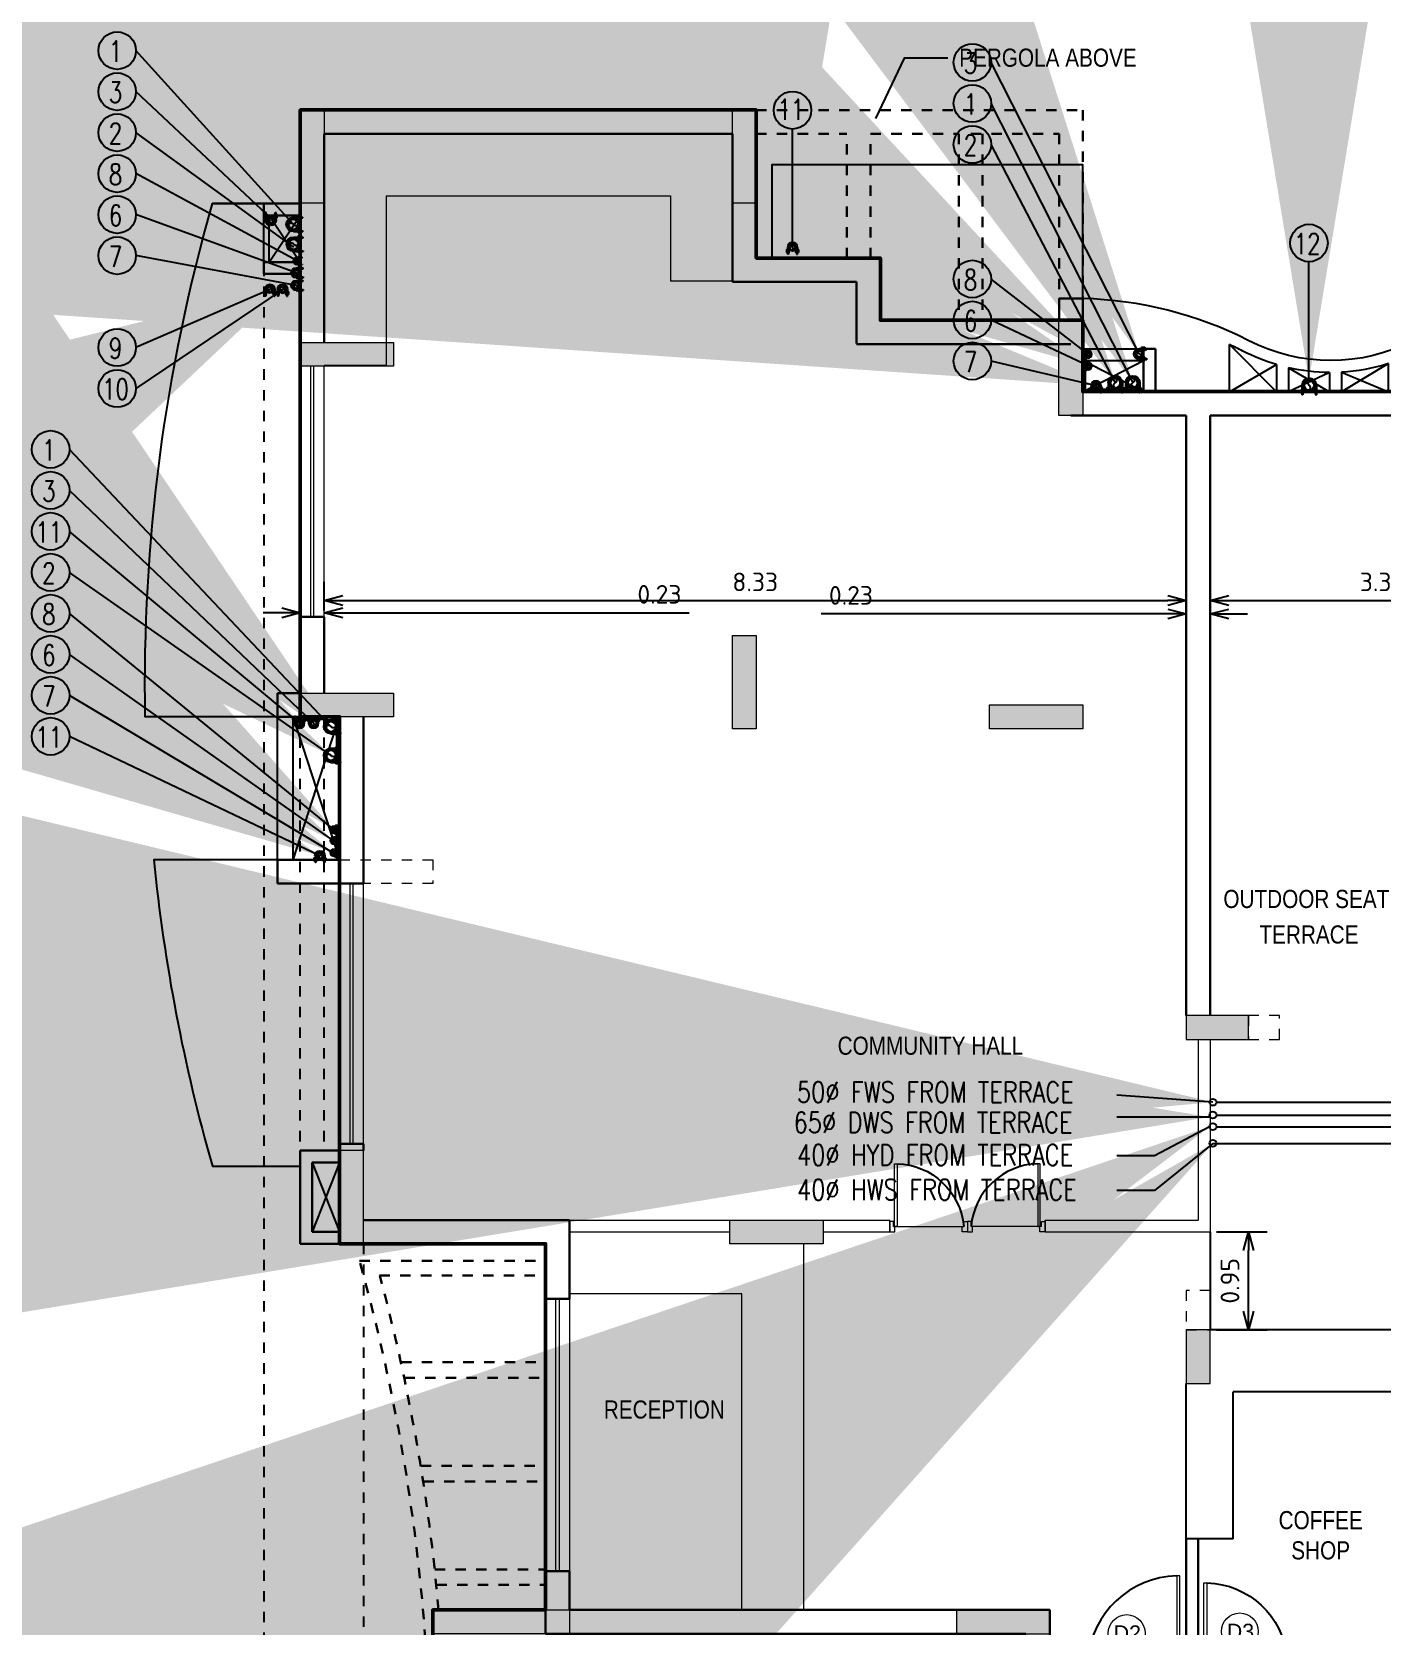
# Model space of a CAD drawing. Header units: inches. Extents: x 0 to 429, y 0 to 185.
# Drawn here: x 279.67 to 292.7, y 118.07 to 133.46 of the extents above; entities that cross this region are included whole.
import ezdxf
from ezdxf.enums import TextEntityAlignment as Align

# ---------------------------------------------------------------- set-up
doc = ezdxf.new("R2010")
doc.units = ezdxf.units.IN
doc.header["$MEASUREMENT"] = 0
doc.linetypes.add('Xr-4BHK-A-B-Tenth Floor-Sub$0$HIDDEN', pattern=[0.375, 0.25, -0.125])
doc.layers.get('DEFPOINTS').update_dxf_attribs({"lineweight": 18})
for name, color, linetype, lineweight in [('FLOOR09', 7, 'Continuous', 50), ('XR-4BHK-A-B-TENTH SUB$0$COL', 1, 'Continuous', 0), ('XR-4BHK-A-B-TENTH SUB$0$COL BELOW', 3, 'Xr-4BHK-A-B-Tenth Floor-Sub$0$HIDDEN', 0), ('XR-4BHK-A-B-TENTH SUB$0$COL HATCH', 9, 'Continuous', 0), ('XR-4BHK-A-B-TENTH SUB$0$DIMENTION', 38, 'Continuous', 25), ('XR-4BHK-A-B-TENTH SUB$0$DOOR', 34, 'Continuous', 20), ('XR-4BHK-A-B-TENTH SUB$0$PERGOLA ABOVE', 6, 'Xr-4BHK-A-B-Tenth Floor-Sub$0$HIDDEN', 30), ('XR-4BHK-A-B-TENTH SUB$0$RRL', 11, 'Continuous', 20), ('XR-4BHK-A-B-TENTH SUB$0$WALL', 7, 'Continuous', 30), ('XR-4BHK-A-B-TENTH SUB$0$WIN', 4, 'Continuous', 9), ('XR-4BHK-A-B-TENTH SUB$0$WINDOW', 4, 'Continuous', 15), ('XR-4BHK-A-B-TENTHSUB$0$A-FURN', 26, 'Continuous', 13)]:
    doc.layers.add(name, color=color, linetype=linetype, lineweight=lineweight)
for name, color, linetype in [('XR-4BHK-A-B-TENTH SUB$0$A-_SLABSTEP_E-', 8, 'Continuous'), ('XR-4BHK-A-B-TENTH SUB$0$BALCONY', 6, 'Continuous'), ('XR-4BHK-A-B-TENTH SUB$0$ELE', 4, 'Continuous'), ('XR-4BHK-A-B-TENTH SUB$0$LINE ABOVE', 20, 'Xr-4BHK-A-B-Tenth Floor-Sub$0$HIDDEN')]:
    doc.layers.add(name, color=color, linetype=linetype)
doc.styles.add('Sanvi Common', font='isocpeur.ttf')
doc.styles.add('Xr-4BHK-A-B-Tenth Floor-Sub$0$$0$DIM', font='arial.ttf', dxfattribs={"height": 4})
doc.styles.add('Xr-4BHK-A-B-Tenth Floor-Sub$0$$1$Standard', font='arial.ttf')
doc.styles.add('Xr-4BHK-A-B-Tenth Floor-Sub$0$AUDIT_D_080506184754-0', font='romans.shx')
doc.styles.add('Xr-4BHK-A-B-Tenth Floor-Sub$0$ROMANS', font='romans.shx')
doc.styles.add('Xr-4BHK-A-B-Tenth Floor-Sub$0$Standard', font='ARIALN.TTF')
doc.dimstyles.new('Sanvi Common', dxfattribs={"dimtxt": 0.18, "dimasz": 0.18, "dimexe": 0.18, "dimexo": 0.0625, "dimgap": 0.09, "dimtad": 1, "dimzin": 0, "dimdsep": 46, "dimtxsty": 'Sanvi Common', "dimblk": 'OPEN30', "dimcen": 0.09, "dimclrd": 68, "dimclre": 68, "dimclrt": 40, "dimadec": 0, "dimazin": 0, "dimtfac": 1, "dimtofl": 0, "dimtmove": 0, "dimatfit": 3, "dimldrblk": 'OPEN30', "dimfxl": 1, "dimtolj": 1, "dimtzin": 0, "dimarcsym": 0})
doc.dimstyles.new('Xr-4BHK-A-B-Tenth Floor-Sub$0$DIM 75', dxfattribs={"dimtxt": 75, "dimasz": 75, "dimexe": 0.18, "dimexo": 0.0625, "dimgap": 0.09, "dimtad": 0, "dimtih": 1, "dimtoh": 1, "dimdec": 0, "dimzin": 0, "dimdsep": 46, "dimtxsty": 'Xr-4BHK-A-B-Tenth Floor-Sub$0$Standard', "dimcen": 0.09, "dimclrd": 256, "dimclre": 256, "dimclrt": 256, "dimadec": 0, "dimazin": 0, "dimtfac": 1, "dimtdec": 0, "dimtofl": 0, "dimtmove": 0, "dimatfit": 3, "dimfxl": 1, "dimtolj": 1, "dimtzin": 0, "dimarcsym": 0})

# ---------------------------------------------------------------- blocks, each defined once
blk = doc.blocks.new('Xr-4BHK-A-B-Tenth Floor-Sub$0$core typ')
at = {"layer": 'XR-4BHK-A-B-TENTH SUB$0$COL HATCH'}
h = blk.add_hatch(color=256, dxfattribs=at)
h.dxf.hatch_style = 1
h.paths.add_polyline_path([(-16400, 9030), (-15080, 9030), (-15080, 8800), (-16400, 8800)])
at = {"layer": 'XR-4BHK-A-B-TENTH SUB$0$COL'}
blk.add_lwpolyline([(-16400, 9030), (-15080, 9030), (-15080, 8800), (-16400, 8800)], close=True, dxfattribs=at)
at = {"layer": 'XR-4BHK-A-B-TENTH SUB$0$LINE ABOVE'}
for p, q in [((-18030, -7689), (-18030, 21932)), ((-17071, 12565), (-17071, 1735))]:
    blk.add_line(p, q, dxfattribs=at)
at = {"layer": 'XR-4BHK-A-B-TENTH SUB$0$PERGOLA ABOVE', "linetype": 'Xr-4BHK-A-B-Tenth Floor-Sub$0$HIDDEN'}
for p, q in [((-17107, 12400), (-15307, 12400)), ((-16914, 12260), (-15310, 12260)), ((-16705, 11421), (-15307, 11421)), ((-16673, 11271), (-15307, 11271)), ((-16515, 10421), (-15307, 10421)), ((-16491, 10271), (-15307, 10271)), ((-16380, 9421), (-15307, 9421)), ((-16365, 9271), (-15307, 9271))]:
    blk.add_line(p, q, dxfattribs=at)
for radius, start, end in [(18683, 359.2416, 15.5636), (18833, 5.0034, 14.9944)]:
    blk.add_arc((-35105, 7388), radius, start, end, dxfattribs=at)
blk = doc.blocks.new('Xr-4BHK-A-B-Tenth Floor-Sub$0$door1')
at = {"layer": 'XR-4BHK-A-B-TENTH SUB$0$A-_SLABSTEP_E-', "ltscale": 1000}
blk.add_arc((4969893, -5517193), 664, 181.487, 264.9535, dxfattribs=at)
at = {"layer": 'XR-4BHK-A-B-TENTH SUB$0$DOOR', "ltscale": 1000}
blk.add_line((4969837, -5517175), (4969837, -5517855), dxfattribs=at)
for points in [[(4969837, -5517175), (4969787, -5517175), (4969787, -5517140), (4969888, -5517140), (4969888, -5517190), (4969837, -5517190)], [(4969837, -5517855), (4969788, -5517855), (4969788, -5517890), (4969888, -5517890), (4969888, -5517840), (4969837, -5517840)]]:
    blk.add_lwpolyline(points, dxfattribs=at)
blk.add_lwpolyline([(4969837, -5517186), (4969229, -5517186), (4969229, -5517210), (4969837, -5517210)], close=True, dxfattribs=at)
blk = doc.blocks.new('Xr-4BHK-A-B-Tenth Floor-Sub$0$unit1')
at = {"layer": 'XR-4BHK-A-B-TENTH SUB$0$COL HATCH'}
h = blk.add_hatch(color=256, dxfattribs=at)
h.dxf.hatch_style = 1
h.paths.add_polyline_path([(-11635, 15035), (-11405, 15035), (-11405, 14135), (-11635, 14135)])
h = blk.add_hatch(color=256, dxfattribs=at)
h.dxf.hatch_style = 1
h.paths.add_polyline_path([(-7460, 15035), (-7230, 15035), (-7230, 14135), (-7460, 14135)])
h = blk.add_hatch(color=256, dxfattribs=at)
h.dxf.hatch_style = 1
h.paths.add_polyline_path([(-4306, 13005), (-4076, 13005), (-4076, 12085), (-4306, 12085)])
for points in [[(-11635, 12790), (-10735, 12790), (-10735, 12560), (-11635, 12560)], [(490, 12315), (720, 12315), (720, 11415), (490, 11415)], [(-7460, 9961), (-7230, 9961), (-7230, 9060), (-7460, 9060)], [(-11635, 9405), (-10735, 9405), (-10735, 9175), (-11635, 9175)], [(-4976, 9290), (-4075, 9290), (-4075, 9060), (-4976, 9060)], [(-3075, 6060), (-2475, 6060), (-2475, 6290), (-3075, 6290)], [(-7485, 4315), (-6585, 4315), (-6585, 4085), (-7485, 4085)]]:
    blk.add_hatch(color=256, dxfattribs=at).paths.add_polyline_path(points)
h = blk.add_hatch(color=256, dxfattribs=at)
h.dxf.hatch_style = 1
h.paths.add_polyline_path([(-11255, 4085), (-11025, 4085), (-11025, 4985), (-11255, 4985)])
h = blk.add_hatch(color=256, dxfattribs=at)
h.dxf.hatch_style = 1
h.paths.add_polyline_path([(-3075, 2735), (-2845, 2735), (-2845, 3255), (-3075, 3255)])
h = blk.add_hatch(color=256, dxfattribs=at)
h.dxf.hatch_style = 1
h.paths.add_polyline_path([(-5296, 320), (-4395, 320), (-4395, 550), (-5296, 550)])
h = blk.add_hatch(color=256, dxfattribs=at)
h.dxf.hatch_style = 1
h.paths.add_polyline_path([(-901, 0), (0, 0), (0, 230), (-901, 230)])
for p, q in [((415, 1555), (415, 595)), ((300, 1325), (300, 595))]:
    blk.add_line(p, q)
at = {"layer": 'XR-4BHK-A-B-TENTH SUB$0$BALCONY'}
blk.add_line((-11986, 14132), (-12484, 14132), dxfattribs=at)
at = {"layer": 'XR-4BHK-A-B-TENTH SUB$0$BALCONY', "ltscale": 1000}
for p, q in [((720, 2650), (720, 595)), ((415, 1405), (720, 1405))]:
    blk.add_line(p, q, dxfattribs=at)
for points in [[(-4075, 13215), (-4076, 14505), (-7081, 14505), (-7081, 13605)], [(720, 7870), (1320, 7870), (1320, 10360), (720, 10360)]]:
    blk.add_lwpolyline(points, dxfattribs=at)
at = {"layer": 'XR-4BHK-A-B-TENTH SUB$0$BALCONY'}
for points in [[(-11855, 9175), (-13133, 9175, -0.074265), (-12484, 14132), (-11986, 14132)], [(-11855, 7795), (-13051, 7795, 0.044618), (-12484, 4835), (-11635, 4835)]]:
    blk.add_lwpolyline(points, format="xyb", dxfattribs=at)
at = {"layer": 'XR-4BHK-A-B-TENTH SUB$0$COL'}
for points in [[(-11635, 15035), (-11405, 15035), (-11405, 14135), (-11635, 14135)], [(-7460, 15035), (-7230, 15035), (-7230, 14135), (-7460, 14135)], [(-4306, 13005), (-4076, 13005), (-4076, 12085), (-4306, 12085)], [(-11635, 12790), (-10735, 12790), (-10735, 12560), (-11635, 12560)], [(-11635, 9405), (-10735, 9405), (-10735, 9175), (-11635, 9175)], [(-3075, 6060), (-2475, 6060), (-2475, 6290), (-3075, 6290)], [(-11255, 4085), (-11025, 4085), (-11025, 4985), (-11255, 4985)], [(-3075, 2735), (-2845, 2735), (-2845, 3255), (-3075, 3255)], [(-5296, 320), (-4395, 320), (-4395, 550), (-5296, 550)], [(-901, 0), (0, 0), (0, 230), (-901, 230)]]:
    blk.add_lwpolyline(points, close=True, dxfattribs=at)
at = {"layer": 'XR-4BHK-A-B-TENTH SUB$0$COL', "ltscale": 0.4}
for points in [[(490, 12315), (720, 12315), (720, 11415), (490, 11415)], [(-7460, 9961), (-7230, 9961), (-7230, 9060), (-7460, 9060)], [(-4976, 9290), (-4075, 9290), (-4075, 9060), (-4976, 9060)], [(-7485, 4315), (-6585, 4315), (-6585, 4085), (-7485, 4085)]]:
    blk.add_lwpolyline(points, close=True, dxfattribs=at)
at = {"layer": 'XR-4BHK-A-B-TENTH SUB$0$COL BELOW', "ltscale": 0.4}
for points in [[(-180, 10540), (720, 10540), (720, 10310), (-180, 10310)], [(-2175, 6290), (-2475, 6290), (-2475, 6060), (-2175, 6060)], [(490, 5389), (720, 5389), (720, 6290), (490, 6290)], [(720, 3925), (490, 3925), (490, 3025), (720, 3025)], [(-3075, 3255), (-2845, 3255), (-2845, 3635), (-3075, 3635)]]:
    blk.add_lwpolyline(points, close=True, dxfattribs=at)
blk.add_lwpolyline([(-11255, 7565), (-11255, 7795), (-10355, 7795), (-10355, 7565), (-11255, 7565)], dxfattribs=at)
at = {"layer": 'XR-4BHK-A-B-TENTH SUB$0$DOOR'}
for p, q in [((-10805, 14205), (-8060, 14205)), ((-10805, 14205), (-10805, 12571)), ((-8060, 14205), (-8060, 13381)), ((-7457, 13381), (-8060, 13381)), ((-11405, 12571), (-10805, 12571))]:
    blk.add_line(p, q, dxfattribs=at)
at = {"layer": 'XR-4BHK-A-B-TENTH SUB$0$ELE'}
for p, q in [((-11986, 13567), (-11986, 14017)), ((-11936, 13567), (-11936, 14017)), ((-11936, 13567), (-11636, 14017)), ((-11936, 14017), (-11636, 13567)), ((-4075, 12730), (-3488, 12730)), ((-2658, 12315), (-2658, 12770)), ((-2203, 12315), (-2658, 12770)), ((17, 12685), (605, 12685)), ((-4075, 12615), (-3488, 12615)), ((-3488, 12315), (-4075, 12615)), ((-4075, 12315), (-3488, 12615)), ((-2658, 12315), (-2203, 12577)), ((-2203, 12577), (-2203, 12315)), ((-2088, 12546), (-2088, 12315)), ((-2088, 12546), (-1692, 12315)), ((-1692, 12500), (-2088, 12315)), ((-1692, 12500), (-1692, 12315)), ((-1123, 12586), (-1577, 12315)), ((-1577, 12503), (-1577, 12315)), ((-1577, 12503), (-1123, 12315)), ((-1123, 12315), (-1123, 12586)), ((17, 12615), (605, 12615)), ((605, 12315), (17, 12615)), ((17, 12315), (605, 12615)), ((490, 11415), (490, 7525)), ((720, 11415), (720, 7755)), ((-11855, 7795), (-11855, 9175)), ((-11705, 7795), (-11255, 9175)), ((-11705, 7795), (-11705, 9175)), ((-11705, 9170), (-11255, 7795)), ((1320, 7755), (720, 7755)), ((1320, 6060), (1320, 7755)), ((1090, 7525), (490, 7525)), ((1090, 6290), (1090, 7525)), ((490, 6290), (490, 3255)), ((490, 6290), (1090, 6290)), ((1320, 6060), (720, 6060)), ((720, 6060), (720, 2650)), ((-11255, 4870), (-11520, 4200)), ((-11520, 4870), (-11255, 4200)), ((-2845, 4200), (-2845, 3255)), ((-1030, 3255), (-2845, 3255)), ((490, 3255), (-800, 3255)), ((-110, 3025), (-800, 3025)), ((-110, 3025), (-110, 2650)), ((5, 3025), (5, 2650)), ((569, 2725), (5, 3025)), ((570, 3025), (5, 2725)), ((570, 3025), (5, 3025)), ((570, 3025), (570, 2650)), ((-3075, 1235), (-3075, 2735)), ((-1030, 2655), (-2622, 2655)), ((-2622, 1235), (-2622, 2655)), ((5, 2650), (-110, 2650)), ((569, 2725), (5, 2725)), ((570, 2650), (5, 2650)), ((570, 2650), (720, 2650)), ((-2622, 1235), (-3075, 1235)), ((262, 595), (0, 1325)), ((300, 1325), (1, 595))]:
    blk.add_line(p, q, dxfattribs=at)
for points in [[(720, 12685), (720, 13215, 0.111051), (-879, 12811, -0.244497), (-2477, 12811, 0.111051), (-4075, 13215, -74.791831)], [(-2203, 12577, -0.047733), (-2530, 12708, 0.009749), (-2658, 12770)], [(-1692, 12500, -0.054211), (-2088, 12546)], [(-1123, 12586, -0.06273), (-1577, 12503, -0.06273)]]:
    blk.add_lwpolyline(points, format="xyb", dxfattribs=at)
at = {"layer": 'XR-4BHK-A-B-TENTH SUB$0$LINE ABOVE'}
for p, q in [((-11638, 9175), (-11638, 4985)), ((-11408, 9175), (-11408, 4985))]:
    blk.add_line(p, q, dxfattribs=at)
at = {"layer": 'XR-4BHK-A-B-TENTH SUB$0$PERGOLA ABOVE'}
for p, q in [((-6355, 13605), (-6355, 14805)), ((-6125, 13605), (-6125, 14805)), ((-5273, 14805), (-5273, 13005)), ((-5043, 14805), (-5043, 13005))]:
    blk.add_line(p, q, dxfattribs=at)
for points in [[(-7230, 15035), (-4075, 15035), (-4075, 13005)], [(-7230, 14805), (-6355, 14805)], [(-6125, 14805), (-5273, 14805)], [(-5158, 14805), (-4305, 14805), (-4305, 13005)]]:
    blk.add_lwpolyline(points, dxfattribs=at)
at = {"layer": 'XR-4BHK-A-B-TENTH SUB$0$RRL'}
blk.add_line((-1030, 1325), (-1030, 230), dxfattribs=at)
at = {"layer": 'XR-4BHK-A-B-TENTH SUB$0$WALL'}
for p, q in [((-11635, 15035), (-11636, 13567)), ((-7460, 15035), (-11635, 15035)), ((-7230, 15035), (-7230, 13605)), ((-7460, 14805), (-11405, 14805)), ((-11405, 14805), (-11405, 12790)), ((-7460, 14805), (-7460, 13375)), ((-11636, 14132), (-11986, 14132)), ((-11986, 14017), (-11986, 14132)), ((-11636, 14017), (-11986, 14017)), ((-11636, 13567), (-11986, 13567)), ((-11986, 13567), (-11986, 13452)), ((-6030, 13605), (-7230, 13605)), ((-6030, 13005), (-6030, 13605)), ((-11636, 13452), (-11986, 13452)), ((-11636, 12790), (-11636, 13452)), ((-6260, 13375), (-7460, 13375)), ((-6260, 12780), (-6260, 13375)), ((-4190, 13005), (-6030, 13005)), ((-4075, 12315), (-4075, 13005)), ((-11635, 12675), (-11635, 12790)), ((-4190, 12775), (-6260, 12775)), ((-3488, 12315), (-3488, 12730)), ((-3488, 12730), (-3373, 12730)), ((-3373, 12315), (-3373, 12730)), ((-98, 12315), (-98, 12685)), ((17, 12685), (-98, 12685)), ((17, 12315), (17, 12685)), ((605, 12315), (605, 12685)), ((605, 12685), (720, 12685)), ((720, 12315), (720, 12685)), ((-4075, 12315), (-3488, 12315)), ((-3373, 12315), (-2845, 12315)), ((-2845, 12315), (-98, 12315)), ((605, 12315), (17, 12315)), ((-4190, 12085), (-3075, 12085)), ((-3075, 6290), (-3075, 12085)), ((-2845, 6290), (-2845, 12085)), ((490, 12085), (-2845, 12085)), ((-11405, 10140), (-11635, 10140)), ((-11635, 10140), (-11635, 9405)), ((-11405, 10140), (-11405, 9405)), ((-11855, 9175), (-11855, 9405)), ((-11855, 9405), (-11635, 9405)), ((-11635, 9175), (-11855, 9175)), ((-11255, 7795), (-11255, 9175)), ((-11855, 7795), (-11855, 7565)), ((-11635, 4985), (-11635, 4085)), ((-11255, 4985), (-11635, 4985)), ((-11025, 5050), (-11255, 5050)), ((-11255, 5050), (-11255, 4985)), ((-11025, 4985), (-11025, 5050)), ((-11520, 4870), (-11520, 4200)), ((-11255, 4870), (-11520, 4870)), ((-11255, 4530), (-11255, 4240)), ((-9035, 4315), (-11025, 4315)), ((-9035, 4315), (-9035, 3555)), ((-11255, 4200), (-11520, 4200)), ((-9035, 4200), (-9035, 4200)), ((-11255, 4085), (-11635, 4085)), ((-11255, 4125), (-11255, 4085)), ((-9265, 4085), (-11255, 4085)), ((-9265, 4085), (-9265, 3555)), ((-9265, 3555), (-9035, 3555)), ((-1030, 3255), (-1030, 1325)), ((-800, 3255), (-1030, 3255)), ((-800, 3255), (-800, 1555)), ((-230, 1555), (-800, 1555)), ((415, 1555), (-230, 1555)), ((-3075, 0), (-3075, 1235)), ((-2960, 0), (-2960, 1235)), ((-1030, 1325), (-230, 1325)), ((-230, 1325), (-230, 230)), ((300, 1325), (0, 1325)), ((0, 1325), (0, 595)), ((-9265, 925), (-9035, 925)), ((-9265, 925), (-9265, 320)), ((-9035, 925), (-9035, 550)), ((-4395, 550), (-9035, 550)), ((-4395, 550), (-4395, 230)), ((-4625, 320), (-9265, 320)), ((-4395, 230), (-4075, 230)), ((-4075, 230), (-4075, 0)), ((-230, 230), (-2060, 230)), ((-2060, 230), (-2060, 0)), ((-4395, 0), (-4075, 0)), ((0, 0), (-2060, 0)), ((-2960, 0), (-3075, 0))]:
    blk.add_line(p, q, dxfattribs=at)
for points in [[(-4076, 13005), (-4075, 13215), (-4305, 13215), (-4305, 13005)], [(-11855, 7565), (-11025, 7565), (-11025, 9175)], [(-11855, 7795), (-11255, 7795)]]:
    blk.add_lwpolyline(points, dxfattribs=at)
at = {"layer": 'XR-4BHK-A-B-TENTH SUB$0$WIN'}
for p, q in [((-11535, 12560), (-11535, 10140)), ((-11505, 10140), (-11505, 12560)), ((-11155, 7565), (-11155, 5050)), ((-11125, 5050), (-11125, 7565)), ((-9165, 925), (-9165, 3555)), ((-9135, 3555), (-9135, 925))]:
    blk.add_line(p, q, dxfattribs=at)
at = {"layer": 'XR-4BHK-A-B-TENTH SUB$0$WINDOW'}
for p, q in [((-11635, 12675), (-11635, 10140)), ((-11405, 10140), (-11405, 12560)), ((-11255, 5050), (-11255, 7565)), ((-11025, 5050), (-11025, 7565)), ((-2960, 6060), (-2960, 4315)), ((-2845, 6060), (-2845, 4200)), ((-9035, 4315), (-7485, 4315)), ((-7387, 4315), (-6633, 4315)), ((-6585, 4315), (-5940, 4315)), ((-5940, 4200), (-5940, 4315)), ((-4440, 4200), (-4440, 4315)), ((-4440, 4315), (-2960, 4315)), ((-9035, 4200), (-7485, 4200)), ((-6585, 4200), (-5940, 4200)), ((-4440, 4200), (-2845, 4200)), ((-9265, 925), (-9265, 3555)), ((-9035, 3555), (-9035, 925))]:
    blk.add_line(p, q, dxfattribs=at)
at = {"layer": 'XR-4BHK-A-B-TENTHSUB$0$A-FURN', "ltscale": 0.5}
for p, q in [((-9035, 4315), (-7072, 4315)), ((-6769, 561), (-6769, 4085)), ((-7369, 3602), (-9032, 3602)), ((-7369, 561), (-7369, 3602))]:
    blk.add_line(p, q, dxfattribs=at)
at = {"layer": 'XR-4BHK-A-B-TENTH SUB$0$DIMENTION', "color": 0, "extrusion": (0, 0, -1), "zscale": -0.9999999975640417, "rotation": 270}
blk.add_blockref('Xr-4BHK-A-B-Tenth Floor-Sub$0$door1', (5523080, 4974088), dxfattribs=at)
at = {"layer": 'XR-4BHK-A-B-TENTH SUB$0$DIMENTION', "color": 0, "extrusion": (0, 0, -1), "xscale": -1, "zscale": -1, "rotation": 90}
blk.add_blockref('Xr-4BHK-A-B-Tenth Floor-Sub$0$door1', (-5512700, 4974088), dxfattribs=at)
at = {"layer": 'XR-4BHK-A-B-TENTH SUB$0$DIMENTION', "color": 0, "xscale": 1.333330264868441, "yscale": 1.333330264868441, "zscale": 1.333330264868441, "rotation": 270}
blk.add_blockref('Xr-4BHK-A-B-Tenth Floor-Sub$0$door1', (7353095, 6626502), dxfattribs=at)
at = {"layer": 'XR-4BHK-A-B-TENTH SUB$0$DIMENTION', "color": 0, "extrusion": (0, 0, -1), "xscale": 1.199999998323619, "yscale": 1.199999998323619, "zscale": -1.199999998323619, "rotation": 270}
blk.add_blockref('Xr-4BHK-A-B-Tenth Floor-Sub$0$door1', (6623528, 5963886), dxfattribs=at)
blk = doc.blocks.new('Xr-4BHK-A-B-Tenth Floor-Sub$0$$0$DOOR NO')
at = {"lineweight": 0}
blk.add_circle((0, 0), 10, dxfattribs=at)
at = {"style": 'Xr-4BHK-A-B-Tenth Floor-Sub$0$$0$DIM'}
blk.add_attdef('X1', text='', height=9, dxfattribs=at).set_placement((0, 0), align=Align.MIDDLE_CENTER)
blk = doc.blocks.new('_Open30')
at = {"color": 0, "linetype": 'ByBlock', "lineweight": -2}
for p, q in [((-1, 0.268), (0, 0)), ((0, 0), (-1, -0.268)), ((0, 0), (-1, 0))]:
    blk.add_line(p, q, dxfattribs=at)
blk = doc.blocks.new('*D414')
at = {"color": 68, "lineweight": -2, "transparency": 16777216}
for p, q in [((291.111, 121.869), (291.601, 121.869)), ((291.421, 121.104), (291.421, 121.689)), ((291.111, 120.924), (291.601, 120.924))]:
    blk.add_line(p, q, dxfattribs=at)
at = {"layer": 'DEFPOINTS', "color": 0, "transparency": 16777216}
for p in [(291.049, 121.869), (291.421, 121.869), (291.049, 120.924)]:
    blk.add_point(p, dxfattribs=at)
at = {"color": 68, "lineweight": -2, "transparency": 16777216, "xscale": 0.18, "yscale": 0.18, "zscale": 0.18}
for p, rotation in [((291.421, 121.869), 90), ((291.421, 120.924), 270)]:
    blk.add_blockref('_Open30', p, dxfattribs=dict(at, rotation=rotation))
at = {"color": 40, "transparency": 16777216, "insert": (291.241, 121.397), "char_height": 0.18, "attachment_point": 5, "rotation": 90, "style": 'Sanvi Common'}
blk.add_mtext('\\A1;0.95', dxfattribs=at)
blk = doc.blocks.new('*D415')
at = {"color": 68, "lineweight": -2, "transparency": 16777216}
for p, q in [((282.259, 127.872), (282.259, 128.027)), ((282.489, 127.872), (282.489, 128.027)), ((282.079, 127.847), (281.899, 127.847)), ((282.669, 127.847), (286.017, 127.847))]:
    blk.add_line(p, q, dxfattribs=at)
at = {"layer": 'DEFPOINTS', "color": 0, "transparency": 16777216}
for p in [(282.259, 127.809), (282.489, 127.847), (282.489, 127.809)]:
    blk.add_point(p, dxfattribs=at)
at = {"color": 68, "lineweight": -2, "transparency": 16777216, "xscale": 0.18, "yscale": 0.18, "zscale": 0.18}
blk.add_blockref('_Open30', (282.259, 127.847), dxfattribs=at)
at = {"color": 68, "lineweight": -2, "transparency": 16777216, "xscale": 0.18, "yscale": 0.18, "zscale": 0.18, "rotation": 180}
blk.add_blockref('_Open30', (282.489, 127.847), dxfattribs=at)
at = {"color": 40, "transparency": 16777216, "insert": (285.729, 128.027), "char_height": 0.18, "attachment_point": 5, "style": 'Sanvi Common'}
blk.add_mtext('\\A1;0.23', dxfattribs=at)
blk = doc.blocks.new('*D416')
at = {"color": 68, "lineweight": -2, "transparency": 16777216}
for p, q in [((282.489, 127.872), (282.489, 128.147)), ((290.819, 128.029), (290.819, 128.147)), ((282.669, 127.967), (290.639, 127.967))]:
    blk.add_line(p, q, dxfattribs=at)
at = {"layer": 'DEFPOINTS', "color": 0, "transparency": 16777216}
for p in [(290.819, 127.967), (290.819, 127.967), (282.489, 127.809)]:
    blk.add_point(p, dxfattribs=at)
at = {"color": 68, "lineweight": -2, "transparency": 16777216, "xscale": 0.18, "yscale": 0.18, "zscale": 0.18, "rotation": 180}
blk.add_blockref('_Open30', (282.489, 127.967), dxfattribs=at)
at = {"color": 68, "lineweight": -2, "transparency": 16777216, "xscale": 0.18, "yscale": 0.18, "zscale": 0.18}
blk.add_blockref('_Open30', (290.819, 127.967), dxfattribs=at)
at = {"color": 40, "transparency": 16777216, "insert": (286.654, 128.147), "char_height": 0.18, "attachment_point": 5, "style": 'Sanvi Common'}
blk.add_mtext('\\A1;8.33', dxfattribs=at)
blk = doc.blocks.new('*D417')
at = {"color": 68, "lineweight": -2, "transparency": 16777216}
for p, q in [((290.819, 127.904), (290.819, 127.657)), ((291.049, 127.904), (291.049, 127.657)), ((290.639, 127.837), (287.291, 127.837)), ((291.229, 127.837), (291.409, 127.837))]:
    blk.add_line(p, q, dxfattribs=at)
at = {"layer": 'DEFPOINTS', "color": 0, "transparency": 16777216}
for p in [(290.819, 127.967), (291.049, 127.967), (291.049, 127.837)]:
    blk.add_point(p, dxfattribs=at)
at = {"color": 68, "lineweight": -2, "transparency": 16777216, "xscale": 0.18, "yscale": 0.18, "zscale": 0.18}
blk.add_blockref('_Open30', (290.819, 127.837), dxfattribs=at)
at = {"color": 68, "lineweight": -2, "transparency": 16777216, "xscale": 0.18, "yscale": 0.18, "zscale": 0.18, "rotation": 180}
blk.add_blockref('_Open30', (291.049, 127.837), dxfattribs=at)
at = {"color": 40, "transparency": 16777216, "insert": (287.579, 128.017), "char_height": 0.18, "attachment_point": 5, "style": 'Sanvi Common'}
blk.add_mtext('\\A1;0.23', dxfattribs=at)
blk = doc.blocks.new('*D418')
at = {"color": 68, "lineweight": -2, "transparency": 16777216}
for p, q in [((291.049, 128.029), (291.049, 128.147)), ((291.229, 127.967), (294.204, 127.967)), ((294.384, 127.904), (294.384, 127.787))]:
    blk.add_line(p, q, dxfattribs=at)
at = {"layer": 'DEFPOINTS', "color": 0, "transparency": 16777216}
for p in [(291.049, 127.967), (294.384, 127.967), (294.384, 127.967)]:
    blk.add_point(p, dxfattribs=at)
at = {"color": 68, "lineweight": -2, "transparency": 16777216, "xscale": 0.18, "yscale": 0.18, "zscale": 0.18, "rotation": 180}
blk.add_blockref('_Open30', (291.049, 127.967), dxfattribs=at)
at = {"color": 68, "lineweight": -2, "transparency": 16777216, "xscale": 0.18, "yscale": 0.18, "zscale": 0.18}
blk.add_blockref('_Open30', (294.384, 127.967), dxfattribs=at)
at = {"color": 40, "transparency": 16777216, "insert": (292.716, 128.147), "char_height": 0.18, "attachment_point": 5, "style": 'Sanvi Common'}
blk.add_mtext('\\A1;3.34', dxfattribs=at)
blk = doc.blocks.new('Xr-4BHK-A-B-Tenth Floor-Sub$0$CI50')
at = {"color": 1, "ltscale": 100}
for p, q in [((-53, 2), (-53, 13)), ((-48, 35), (-48, 13)), ((-48, 2), (-48, -2)), ((-40, 35), (-40, 13)), ((-40, 2), (-40, -2)), ((-35, 2), (-35, 13)), ((35, 2), (35, 13)), ((40, 35), (40, 13)), ((40, 2), (40, -2)), ((48, 35), (48, 13)), ((48, 2), (48, -2)), ((53, 2), (53, 13)), ((-53, -13), (-53, -2)), ((-48, -13), (-48, -31)), ((-48, -15), (-48, -31)), ((-40, -31), (-48, -31)), ((-40, -13), (-40, -31)), ((-40, -15), (-40, -31)), ((-35, -13), (-35, -2)), ((35, -13), (35, -2)), ((40, -13), (40, -31)), ((40, -15), (40, -31)), ((40, -31), (48, -31)), ((48, -13), (48, -31)), ((48, -15), (48, -31)), ((53, -13), (53, -2))]:
    blk.add_line(p, q, dxfattribs=at)
at = {"color": 1, "ltscale": 100, "elevation": 0}
for points in [[(-58, 2), (-31, 2), (-31, 13), (-58, 13)], [(58, 2), (31, 2), (31, 13), (58, 13)], [(-58, -13), (-31, -13), (-31, -2), (-58, -2)], [(58, -13), (31, -13), (31, -2), (58, -2)]]:
    blk.add_lwpolyline(points, close=True, dxfattribs=at)
at = {"ltscale": 100}
for radius in [35, 25]:
    blk.add_circle((0, 35), radius, dxfattribs=at)
at = {"color": 1, "ltscale": 100}
for radius, start in [(48.3, 0), (40.3, 360)]:
    blk.add_arc((0, 35), radius, start, 180, dxfattribs=at)
at = {"ltscale": 100}
for centre, start, end in [((7, 47), 119.0199, 240.9801), ((-7, 22), 299.0199, 60.9801)]:
    blk.add_arc(centre, 14.3, start, end, dxfattribs=at)
blk = doc.blocks.new('Xr-4BHK-A-B-Tenth Floor-Sub$0$CI100')
at = {"color": 1, "ltscale": 100}
for p, q in [((-79, 0), (-79, 11)), ((-74, 61), (-74, 11)), ((-66, 61), (-66, 11)), ((-61, 0), (-61, 11)), ((61, 0), (61, 11)), ((66, 61), (66, 11)), ((74, 61), (74, 11)), ((79, 0), (79, 11)), ((-79, -15), (-79, -4)), ((-74, 0), (-74, -4)), ((-74, -15), (-74, -37)), ((-74, -17), (-74, -37)), ((-66, -37), (-74, -37)), ((-66, 0), (-66, -4)), ((-66, -15), (-66, -37)), ((-66, -17), (-66, -37)), ((-61, -15), (-61, -4)), ((61, -15), (61, -4)), ((66, 0), (66, -4)), ((66, -15), (66, -37)), ((66, -17), (66, -37)), ((66, -37), (74, -37)), ((74, 0), (74, -4)), ((74, -15), (74, -37)), ((74, -17), (74, -37)), ((79, -15), (79, -4))]:
    blk.add_line(p, q, dxfattribs=at)
for points in [[(-85, 0), (-55, 0), (-55, 11), (-85, 11)], [(85, 0), (55, 0), (55, 11), (85, 11)], [(-85, -15), (-55, -15), (-55, -4), (-85, -4)], [(85, -15), (55, -15), (55, -4), (85, -4)]]:
    blk.add_lwpolyline(points, close=True, dxfattribs=at)
at = {"ltscale": 100}
for radius in [60.7, 50]:
    blk.add_circle((0, 61), radius, dxfattribs=at)
at = {"color": 1, "ltscale": 100}
for radius in [74, 66]:
    blk.add_arc((0, 61), radius, 0, 180, dxfattribs=at)
at = {"ltscale": 100}
for centre, start, end in [((14, 86), 119.0199, 240.9801), ((-14, 36), 299.0199, 60.9801)]:
    blk.add_arc(centre, 28.6, start, end, dxfattribs=at)

msp = doc.modelspace()

# ---------------------------------------------------------------- linework, layer by layer
for p, q in [((282.258, 131.236), (282.258, 131.686)), ((289.831, 129.984), (289.831, 130.396)), ((290.405, 130.005), (289.905, 130.005)), ((282.187, 126.823), (282.514, 126.823)), ((282.638, 126.844), (282.258, 126.844)), ((282.616, 126.844), (282.616, 126.394)), ((282.616, 125.794), (282.616, 125.464))]:
    msp.add_line(p, q)
at = {"ltscale": 25}
for p, q in [((291.11, 123.122), (294.061, 123.122)), ((291.11, 122.998), (294.072, 122.998)), ((291.11, 122.885), (294.267, 122.885)), ((291.076, 122.724), (293.918, 122.724))]:
    msp.add_line(p, q, dxfattribs=at)
msp.add_lwpolyline([(288.516, 133.206), (288.094, 133.206), (287.815, 132.623)])
for points in [[(289.817, 129.984), (289.817, 130.396), (289.842, 130.396), (289.842, 129.984)], [(290.405, 129.984), (289.905, 129.984), (289.905, 130.009), (290.405, 130.009)], [(282.187, 126.844), (282.514, 126.844), (282.514, 126.819), (282.187, 126.819)], [(282.637, 126.844), (282.637, 126.394), (282.612, 126.394), (282.612, 126.844)], [(282.637, 125.794), (282.637, 125.464), (282.612, 125.464), (282.612, 125.794)]]:
    msp.add_lwpolyline(points, close=True)
for centre in [(280.49, 133.278), (288.752, 133.164), (280.49, 132.882), (288.752, 132.768), (287.014, 132.702), (280.49, 132.486), (288.752, 132.372), (280.49, 132.09), (280.49, 131.694), (292.004, 131.42), (280.49, 131.298), (288.752, 131.072), (288.752, 130.676), (280.49, 130.411), (288.752, 130.28), (280.49, 130.015), (279.847, 129.427), (279.847, 129.031), (279.847, 128.635), (279.847, 128.239), (279.847, 127.843), (279.847, 127.447), (279.847, 127.051), (279.847, 126.655)]:
    msp.add_circle(centre, 0.181)
for centre in [(291.076, 123.122), (291.076, 122.998), (291.076, 122.885), (291.076, 122.724)]:
    msp.add_circle(centre, 0.0332, dxfattribs=at)
at = {"layer": 'FLOOR09', "color": 181}
msp.add_lwpolyline([(295.009, 117.78), (295.009, 118.265), (294.614, 118.265), (294.614, 123.73), (295.214, 123.73), (295.214, 125.425), (294.614, 125.425), (294.614, 129.985), (289.819, 129.985), (289.819, 130.674), (287.864, 130.674), (287.864, 131.275), (286.664, 131.275), (286.664, 132.705), (282.259, 132.705), (282.259, 126.845), (282.639, 126.845), (282.639, 121.755), (284.629, 121.755), (284.629, 118.219), (283.539, 118.219), (283.539, 114.459)], dxfattribs=at)

# ---------------------------------------------------------------- block references
for name, p, xscale, yscale, zscale in [('Xr-4BHK-A-B-Tenth Floor-Sub$0$unit1', (293.894, 117.669), 0.001, 0.001, 0.001), ('Xr-4BHK-A-B-Tenth Floor-Sub$0$CI50', (287.014, 131.342), 0.001, 0.001, 0.001), ('Xr-4BHK-A-B-Tenth Floor-Sub$0$core typ', (299.939, 109.189), 0.001, 0.001, 0.001), ('Xr-4BHK-A-B-Tenth Floor-Sub$0$CI50', (281.965, 130.938), -0.001, 0.001, 0.001), ('Xr-4BHK-A-B-Tenth Floor-Sub$0$CI50', (282.087, 130.937), -0.001, 0.001, 0.001), ('Xr-4BHK-A-B-Tenth Floor-Sub$0$CI50', (289.947, 130.007), 0.001, 0.001, 0.001), ('Xr-4BHK-A-B-Tenth Floor-Sub$0$CI100', (290.132, 130.011), -0.000940500000026077, 0.0009404999999969733, 0.0009405), ('Xr-4BHK-A-B-Tenth Floor-Sub$0$CI100', (290.301, 130.011), -0.000940500000026077, 0.0009404999999969733, 0.0009405), ('Xr-4BHK-A-B-Tenth Floor-Sub$0$CI100', (292.006, 129.988), 0.000940500000026077, 0.000940500000026077, 0.000940500000026077), ('Xr-4BHK-A-B-Tenth Floor-Sub$0$CI50', (282.449, 125.467), -0.001, 0.001, 0.001)]:
    msp.add_blockref(name, p, dxfattribs=dict(xscale=xscale, yscale=yscale, zscale=zscale))
for name, p, xscale, yscale, zscale, rotation in [('Xr-4BHK-A-B-Tenth Floor-Sub$0$CI50', (281.972, 131.681), -0.001099999999976717, 0.001099999999991269, 0.0011, 180), ('Xr-4BHK-A-B-Tenth Floor-Sub$0$CI100', (282.25, 131.6), -0.0009405000000115251, 0.0009404999999969733, 0.0009405, 90), ('Xr-4BHK-A-B-Tenth Floor-Sub$0$CI100', (282.253, 131.408), -0.0009405000000115251, 0.0009404999999969733, 0.0009405, 90), ('Xr-4BHK-A-B-Tenth Floor-Sub$0$CI50', (282.255, 131.247), -0.00075, 0.00075, 0.00075, 90), ('Xr-4BHK-A-B-Tenth Floor-Sub$0$CI50', (282.255, 131.132), -0.001, 0.001, 0.001, 90), ('Xr-4BHK-A-B-Tenth Floor-Sub$0$CI50', (282.255, 131.01), -0.001, 0.001, 0.001, 90), ('Xr-4BHK-A-B-Tenth Floor-Sub$0$CI50', (289.844, 130.345), 0.00075, 0.00075, 0.00075, 270), ('Xr-4BHK-A-B-Tenth Floor-Sub$0$CI50', (290.403, 130.349), -0.001099999999976717, 0.001099999999991269, 0.0011, 90), ('Xr-4BHK-A-B-Tenth Floor-Sub$0$CI50', (289.844, 130.232), 0.00075, 0.00075, 0.00075, 270), ('Xr-4BHK-A-B-Tenth Floor-Sub$0$CI50', (282.252, 126.817), 0.001, 0.001, 0.001, 180), ('Xr-4BHK-A-B-Tenth Floor-Sub$0$CI50', (282.388, 126.817), 0.001, 0.001, 0.001, 180), ('Xr-4BHK-A-B-Tenth Floor-Sub$0$CI100', (282.612, 126.75), -0.0009405000000115251, 0.0009404999999969733, 0.0009405, 90), ('Xr-4BHK-A-B-Tenth Floor-Sub$0$CI100', (282.612, 126.472), -0.0009405000000115251, 0.0009404999999969733, 0.0009405, 90), ('Xr-4BHK-A-B-Tenth Floor-Sub$0$CI50', (282.612, 125.753), -0.00075, 0.00075, 0.00075, 90), ('Xr-4BHK-A-B-Tenth Floor-Sub$0$CI50', (282.612, 125.648), -0.00075, 0.00075, 0.00075, 90), ('Xr-4BHK-A-B-Tenth Floor-Sub$0$CI50', (282.612, 125.531), -0.00075, 0.00075, 0.00075, 90)]:
    msp.add_blockref(name, p, dxfattribs=dict(xscale=xscale, yscale=yscale, zscale=zscale, rotation=rotation))
ref = msp.add_blockref('Xr-4BHK-A-B-Tenth Floor-Sub$0$$0$DOOR NO', (291.336, 118.011), dxfattribs=dict(xscale=0.01778, yscale=0.01778, zscale=0.01778))
ref.add_attrib('X1', 'D3', dxfattribs={"height": 0.1482, "style": 'Xr-4BHK-A-B-Tenth Floor-Sub$0$$1$Standard'}).set_placement((291.342, 118.011), align=Align.MIDDLE_CENTER)
ref = msp.add_blockref('Xr-4BHK-A-B-Tenth Floor-Sub$0$$0$DOOR NO', (290.243, 117.995), dxfattribs=dict(xscale=0.01778, yscale=0.01778, zscale=0.01778))
ref.add_attrib('X1', 'D2', dxfattribs={"height": 0.1482, "style": 'Xr-4BHK-A-B-Tenth Floor-Sub$0$$1$Standard'}).set_placement((290.249, 117.995), align=Align.MIDDLE_CENTER)

# ---------------------------------------------------------------- texts
at = {"style": 'Xr-4BHK-A-B-Tenth Floor-Sub$0$AUDIT_D_080506184754-0', "width": 0.75}
for s, p in [('1', (280.473, 133.171)), ('3', (288.735, 133.057)), ('3', (280.473, 132.775)), ('11', (286.997, 132.61)), ('1', (288.735, 132.661)), ('2', (280.473, 132.379)), ('2', (288.735, 132.265)), ('8', (280.473, 131.983)), ('6', (280.473, 131.587)), ('12', (291.987, 131.313)), ('7', (280.473, 131.191)), ('8', (288.735, 130.964)), ('6', (288.735, 130.568)), ('9', (280.473, 130.304)), ('7', (288.735, 130.172)), ('10', (280.473, 129.908)), ('1', (279.83, 129.32)), ('3', (279.83, 128.924)), ('11', (279.83, 128.528)), ('2', (279.83, 128.132)), ('8', (279.83, 127.736)), ('6', (279.83, 127.34)), ('7', (279.83, 126.944)), ('11', (279.83, 126.548))]:
    msp.add_text(s, height=0.2, dxfattribs=at).set_placement(p, align=Align.CENTER)
at = {"style": 'Xr-4BHK-A-B-Tenth Floor-Sub$0$Standard'}
msp.add_text('COMMUNITY HALL', height=0.175, dxfattribs=at).set_placement((287.45, 123.58))
at = {"style": 'Xr-4BHK-A-B-Tenth Floor-Sub$0$ROMANS', "width": 0.8}
for s, p in [('50%%C FWS FROM TERRACE ', (287.057, 123.12)), ('65%%C DWS FROM TERRACE ', (287.025, 122.827)), ('40%%C HYD FROM TERRACE ', (287.058, 122.512)), ('40%%C HWS FROM TERRACE ', (287.058, 122.177))]:
    msp.add_text(s, height=0.2, dxfattribs=at).set_placement(p)
at = {"char_height": 0.175, "attachment_point": 8, "style": 'Xr-4BHK-A-B-Tenth Floor-Sub$0$Standard'}
for s, insert, width in [('PERGOLA ABOVE', (289.482, 133.12), 4.8689), ('OUTDOOR SEATING', (292.157, 124.995), 2.45632), ('TERRACE  ', (292.004, 124.652), 1.3838), ('RECEPTION', (285.776, 120.064), 1.12998), ('COFFEE\\PSHOP', (292.117, 118.704), 1.12998)]:
    msp.add_mtext(s, dxfattribs=dict(at, insert=insert, width=width))

# ---------------------------------------------------------------- dimensions: what is measured, and where the dimension line sits
at = {"color": 2}
for base, p1, p2, picture, middle in [((290.819, 127.967), (282.489, 127.809), (290.819, 127.967), '*D416', (286.654, 128.147)), ((294.383919, 127.96652), (291.048918, 127.96652), (294.383919, 127.96652), '*D418', (292.716419, 128.14652))]:
    dim = msp.add_linear_dim(base=base, p1=p1, p2=p2, dimstyle='Sanvi Common', dxfattribs=at)
    dim.commit()
    dim.dimension.update_dxf_attribs({"geometry": picture, "text_midpoint": middle})
for base, p1, p2, picture, middle in [((282.489, 127.847), (282.259, 127.809), (282.489, 127.809), '*D415', (285.729, 127.847)), ((291.049, 127.837), (290.819, 127.967), (291.049, 127.967), '*D417', (287.579, 127.837))]:
    dim = msp.add_linear_dim(base=base, p1=p1, p2=p2, dimstyle='Sanvi Common', dxfattribs=at)
    dim.commit()
    dim.dimension.update_dxf_attribs({"geometry": picture, "text_midpoint": middle, "dimtype": 160})
dim = msp.add_linear_dim(base=(291.42147, 121.86918), p1=(291.04892, 120.92417), p2=(291.04892, 121.86918), angle=90, dimstyle='Sanvi Common', dxfattribs=at)
dim.commit()
dim.dimension.update_dxf_attribs({"geometry": '*D414', "text_midpoint": (291.24147, 121.39667)})

# ---------------------------------------------------------------- leaders
for points in [[(282.193, 131.6), (280.671, 133.278)], [(290.364, 130.349), (288.934, 133.164)], [(281.989, 131.643), (280.671, 132.882)], [(290.305, 130.07), (288.934, 132.768)], [(287.014, 131.377), (287.014, 132.527)], [(282.196, 131.379), (280.671, 132.486)], [(290.136, 130.07), (288.934, 132.372)], [(282.229, 131.247), (280.671, 132.09)], [(282.22, 131.132), (280.671, 131.694)], [(282.22, 131.01), (280.671, 131.298)], [(292.004, 130.095), (292.004, 131.245)], [(282.092, 130.974), (280.671, 130.015)], [(281.963, 130.972), (280.671, 130.411)], [(289.87, 130.345), (288.934, 131.072)], [(289.878, 130.229), (288.934, 130.676)], [(289.947, 130.042), (288.934, 130.28)], [(282.555, 126.75), (280.028, 129.427)], [(282.388, 126.782), (280.028, 129.031)], [(282.252, 126.782), (280.028, 128.635)], [(282.557, 126.469), (280.028, 128.239)], [(282.586, 125.753), (280.028, 127.843)], [(282.577, 125.648), (280.028, 127.447)], [(282.579, 125.528), (280.028, 127.051)], [(282.449, 125.502), (280.028, 126.655)], [(291.076, 123.122), (290.147, 123.19)], [(291.044, 122.979), (290.147, 122.979)], [(291.043, 122.885), (290.512, 122.603), (290.147, 122.603)], [(291.076, 122.724), (290.512, 122.268), (290.147, 122.268)]]:
    msp.add_leader(points, dimstyle='Xr-4BHK-A-B-Tenth Floor-Sub$0$DIM 75')

doc.saveas('drawing.dxf')
